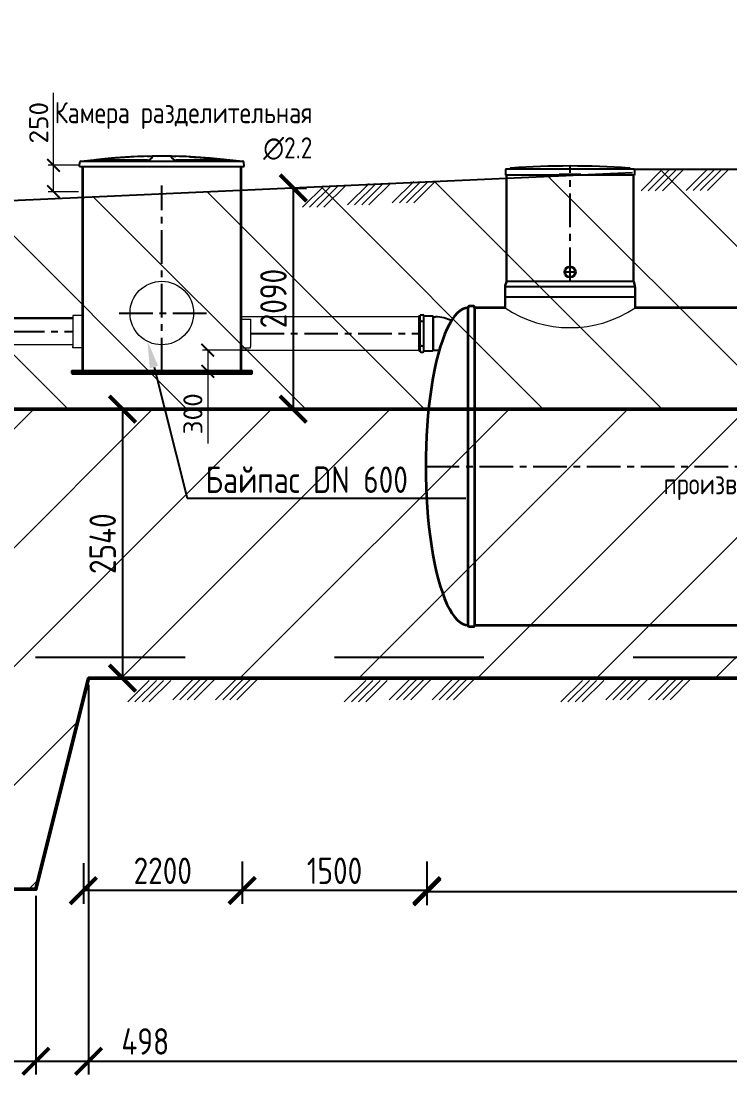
# Model space of a CAD drawing. Header units: millimetres. Extents: x 24859265 to 26550985, y 32092698 to 33532929.
# Drawn here: x 26146582 to 26153278, y 33018749 to 33028716 of the extents above; entities that cross this region are included whole.
import ezdxf
from ezdxf import colors
from ezdxf.entities.mleader import LeaderData, LeaderLine
from ezdxf.math import Vec2, Vec3

# ---------------------------------------------------------------- set-up
doc = ezdxf.new("R2010")
doc.units = ezdxf.units.MM
doc.linetypes.add('осевая', pattern=[50.8, 31.75, -6.35, 6.35, -6.35])
doc.linetypes.add('Штриховая', pattern=[2822.222233, 1411.111116, -1411.111116])
for name, color, linetype in [('Mitat', 1, 'Continuous'), ('Выноски', 7, 'Continuous'), ('Системный слой', 7, 'Continuous')]:
    doc.layers.add(name, color=color, linetype=linetype)
doc.layers.add('Труба профиль', color=7, linetype='Continuous', lineweight=50)
doc.styles.add('ARTEM Arial', font='simplex.shx')
doc.styles.add('ARTEM GOST', font='GOST_0.TTF')
doc.styles.add('GOST 2.304', font='GOST_0.TTF')
doc.styles.get("Standard").update_dxf_attribs({"font": 'arial.ttf'})
doc.dimstyles.new('ARTEM', dxfattribs={"dimtxt": 70, "dimasz": 50, "dimexe": 35, "dimexo": 15, "dimgap": 10, "dimtad": 1, "dimdec": 0, "dimtxsty": 'ARTEM Arial', "dimcen": 2.5, "dimclrd": 7, "dimclre": 7, "dimclrt": 7, "dimadec": 0, "dimazin": 0, "dimtfac": 1, "dimtdec": 0, "dimtmove": 0, "dimatfit": 3, "dimfxl": 1, "dimlwd": 15, "dimlwe": 15, "dimarcsym": 0})
doc.dimstyles.new('ISO-25', dxfattribs={"dimtxt": 2.5, "dimasz": 2.5, "dimexe": 1.25, "dimexo": 0.625, "dimtad": 1, "dimtxsty": 'Standard', "dimcen": 2.5, "dimadec": 0, "dimazin": 0, "dimtfac": 1, "dimtmove": 0, "dimatfit": 3, "dimfxl": 1, "dimarcsym": 0})

# ---------------------------------------------------------------- blocks, each defined once
blk = doc.blocks.new('_ArchTick')
at = {"color": 0, "linetype": 'ByBlock', "const_width": 0.15}
blk.add_lwpolyline([(-0.5, -0.5), (0.5, 0.5)], dxfattribs=at)
blk = doc.blocks.new('*D495')
at = {"color": 5, "lineweight": 15, "transparency": 16777216}
for p, q in [((26148735.5, 33025607.5), (26148295.3, 33025607.5)), ((26148345.3, 33025607.5), (26148345.3, 33025407.2)), ((26148646.1, 33025407.2), (26148295.3, 33025407.2)), ((26148345.3, 33025407.2), (26148345.3, 33024724.3))]:
    blk.add_line(p, q, dxfattribs=at)
at = {"color": 5, "lineweight": 15, "transparency": 16777216, "xscale": 120, "yscale": 120, "zscale": 120}
for p, rotation in [((26148345.3, 33025607.5), 90), ((26148345.3, 33025407.2), 270)]:
    blk.add_blockref('_ArchTick', p, dxfattribs=dict(at, rotation=rotation))
at = {"color": 7, "lineweight": 20, "transparency": 16777216, "insert": (26148205.3, 33025005.7), "char_height": 180, "attachment_point": 5, "rotation": 90, "style": 'ARTEM Arial'}
blk.add_mtext('300', dxfattribs=at)
blk = doc.blocks.new('*D496')
at = {"color": 5, "lineweight": 15, "transparency": 16777216}
for p, q in [((26146888.3, 33027354.4), (26146888.3, 33028037.3)), ((26147125, 33027354.4), (26146838.3, 33027354.4)), ((26146888.3, 33027104.4), (26146888.3, 33027354.4)), ((26147125, 33027104.4), (26146838.3, 33027104.4))]:
    blk.add_line(p, q, dxfattribs=at)
at = {"color": 5, "lineweight": 15, "transparency": 16777216, "xscale": 120, "yscale": 120, "zscale": 120}
for p, rotation in [((26146888.3, 33027354.4), 90), ((26146888.3, 33027104.4), 270)]:
    blk.add_blockref('_ArchTick', p, dxfattribs=dict(at, rotation=rotation))
at = {"color": 7, "lineweight": 20, "transparency": 16777216, "insert": (26146748.3, 33027755.9), "char_height": 180, "attachment_point": 5, "rotation": 90, "style": 'ARTEM Arial'}
blk.add_mtext('250', dxfattribs=at)
blk = doc.blocks.new('*D497')
at = {"color": 0, "lineweight": -2, "transparency": 16777216}
for p, q in [((26150416, 33020775.3), (26150416, 33020362.7)), ((26158416, 33020762.5), (26158416, 33020362.7)), ((26158416, 33020487.7), (26150416, 33020487.7))]:
    blk.add_line(p, q, dxfattribs=at)
at = {"color": 0, "lineweight": -2, "transparency": 16777216, "xscale": 250, "yscale": 250, "zscale": 250, "rotation": 180}
blk.add_blockref('_ArchTick', (26150416, 33020487.7), dxfattribs=at)
at = {"color": 0, "lineweight": -2, "transparency": 16777216, "xscale": 250, "yscale": 250, "zscale": 250}
blk.add_blockref('_ArchTick', (26158416, 33020487.7), dxfattribs=at)
at = {"color": 0, "transparency": 16777216, "insert": (26154416, 33020675.2), "char_height": 250, "attachment_point": 5, "style": 'GOST 2.304'}
blk.add_mtext('8000', dxfattribs=at)
blk = doc.blocks.new('*D503')
at = {"color": 0, "lineweight": -2, "transparency": 16777216}
for p, q in [((26148670.5, 33020760.3), (26148670.5, 33020375.4)), ((26150416, 33020775.3), (26150416, 33020375.4)), ((26150416, 33020500.4), (26148670.5, 33020500.4))]:
    blk.add_line(p, q, dxfattribs=at)
at = {"color": 0, "lineweight": -2, "transparency": 16777216, "xscale": 250, "yscale": 250, "zscale": 250, "rotation": 180}
blk.add_blockref('_ArchTick', (26148670.5, 33020500.4), dxfattribs=at)
at = {"color": 0, "lineweight": -2, "transparency": 16777216, "xscale": 250, "yscale": 250, "zscale": 250}
blk.add_blockref('_ArchTick', (26150416, 33020500.4), dxfattribs=at)
at = {"color": 0, "transparency": 16777216, "insert": (26149543.3, 33020687.9), "char_height": 250, "attachment_point": 5, "style": 'GOST 2.304'}
blk.add_mtext('1500', dxfattribs=at)
blk = doc.blocks.new('*D504')
at = {"color": 0, "lineweight": -2, "transparency": 16777216}
for p, q in [((26147170.5, 33020760.3), (26147170.5, 33020375.4)), ((26148670.5, 33020775.3), (26148670.5, 33020375.4)), ((26148670.5, 33020500.4), (26147170.5, 33020500.4))]:
    blk.add_line(p, q, dxfattribs=at)
at = {"color": 0, "lineweight": -2, "transparency": 16777216, "xscale": 250, "yscale": 250, "zscale": 250, "rotation": 180}
blk.add_blockref('_ArchTick', (26147170.5, 33020500.4), dxfattribs=at)
at = {"color": 0, "lineweight": -2, "transparency": 16777216, "xscale": 250, "yscale": 250, "zscale": 250}
blk.add_blockref('_ArchTick', (26148670.5, 33020500.4), dxfattribs=at)
at = {"color": 0, "transparency": 16777216, "insert": (26147920.5, 33020687.9), "char_height": 250, "attachment_point": 5, "style": 'GOST 2.304'}
blk.add_mtext('2200', dxfattribs=at)
blk = doc.blocks.new('*D508')
at = {"color": 0, "lineweight": -2, "transparency": 16777216}
for p, q in [((26147478, 33025049.5), (26147415.5, 33025049.5)), ((26147540.5, 33025049.5), (26147540.5, 33022507.5)), ((26147478, 33022507.5), (26147415.5, 33022507.5))]:
    blk.add_line(p, q, dxfattribs=at)
at = {"color": 0, "lineweight": -2, "transparency": 16777216, "xscale": 250, "yscale": 250, "zscale": 250}
for p, rotation in [((26147540.5, 33025049.5), 90), ((26147540.5, 33022507.5), 270)]:
    blk.add_blockref('_ArchTick', p, dxfattribs=dict(at, rotation=rotation))
at = {"color": 0, "transparency": 16777216, "insert": (26147353, 33023778.5), "char_height": 250, "attachment_point": 5, "rotation": 90, "style": 'GOST 2.304'}
blk.add_mtext('2540', dxfattribs=at)
blk = doc.blocks.new('*D511')
at = {"color": 0, "lineweight": -2, "transparency": 16777216}
for p, q in [((26142521.8, 33020450.2), (26142521.8, 33018762.6)), ((26146721.8, 33020450.2), (26146721.8, 33018762.6)), ((26142521.8, 33018887.6), (26146721.8, 33018887.6))]:
    blk.add_line(p, q, dxfattribs=at)
at = {"color": 0, "lineweight": -2, "transparency": 16777216, "xscale": 250, "yscale": 250, "zscale": 250, "rotation": 180}
blk.add_blockref('_ArchTick', (26142521.8, 33018887.6), dxfattribs=at)
at = {"color": 0, "lineweight": -2, "transparency": 16777216, "xscale": 250, "yscale": 250, "zscale": 250}
blk.add_blockref('_ArchTick', (26146721.8, 33018887.6), dxfattribs=at)
at = {"color": 0, "transparency": 16777216, "insert": (26144621.8, 33019075.1), "char_height": 250, "attachment_point": 5, "style": 'GOST 2.304'}
blk.add_mtext('4200', dxfattribs=at)
blk = doc.blocks.new('*D512')
at = {"color": 0, "lineweight": -2, "transparency": 16777216}
for p, q in [((26147219.5, 33022445), (26147219.5, 33018762.6)), ((26168331.8, 33022445), (26168331.8, 33018762.6)), ((26147219.5, 33018887.6), (26168331.8, 33018887.6))]:
    blk.add_line(p, q, dxfattribs=at)
at = {"color": 0, "lineweight": -2, "transparency": 16777216, "xscale": 250, "yscale": 250, "zscale": 250, "rotation": 180}
blk.add_blockref('_ArchTick', (26147219.5, 33018887.6), dxfattribs=at)
at = {"color": 0, "lineweight": -2, "transparency": 16777216, "xscale": 250, "yscale": 250, "zscale": 250}
blk.add_blockref('_ArchTick', (26168331.8, 33018887.6), dxfattribs=at)
at = {"color": 0, "transparency": 16777216, "insert": (26157775.6, 33019075.1), "char_height": 250, "attachment_point": 5, "style": 'GOST 2.304'}
blk.add_mtext('21112', dxfattribs=at)
blk = doc.blocks.new('*D513')
at = {"color": 0, "lineweight": -2, "transparency": 16777216}
for p, q in [((26147219.5, 33022445), (26147219.5, 33018762.6)), ((26146721.8, 33020450.2), (26146721.8, 33018762.6)), ((26146721.8, 33018887.6), (26147219.5, 33018887.6)), ((26147219.5, 33018887.6), (26148040.9, 33018887.6))]:
    blk.add_line(p, q, dxfattribs=at)
at = {"color": 0, "lineweight": -2, "transparency": 16777216, "xscale": 250, "yscale": 250, "zscale": 250, "rotation": 180}
blk.add_blockref('_ArchTick', (26146721.8, 33018887.6), dxfattribs=at)
at = {"color": 0, "lineweight": -2, "transparency": 16777216, "xscale": 250, "yscale": 250, "zscale": 250}
blk.add_blockref('_ArchTick', (26147219.5, 33018887.6), dxfattribs=at)
at = {"color": 0, "transparency": 16777216, "insert": (26147755.2, 33019075.1), "char_height": 250, "attachment_point": 5, "style": 'GOST 2.304'}
blk.add_mtext('498', dxfattribs=at)
blk = doc.blocks.new('*D545')
at = {"color": 0, "lineweight": -2, "transparency": 16777216}
for p, q in [((26149153.3, 33027139.3), (26149153.3, 33025049.5)), ((26149178.1, 33027139.3), (26149278.3, 33027139.3)), ((26149178.1, 33025049.5), (26149278.3, 33025049.5))]:
    blk.add_line(p, q, dxfattribs=at)
at = {"color": 0, "lineweight": -2, "transparency": 16777216, "xscale": 250, "yscale": 250, "zscale": 250}
for p, rotation in [((26149153.3, 33027139.3), 90), ((26149153.3, 33025049.5), 270)]:
    blk.add_blockref('_ArchTick', p, dxfattribs=dict(at, rotation=rotation))
at = {"color": 0, "transparency": 16777216, "insert": (26148965.8, 33026094.4), "char_height": 250, "attachment_point": 5, "rotation": 90, "style": 'GOST 2.304'}
blk.add_mtext('2090', dxfattribs=at)

msp = doc.modelspace()

# ---------------------------------------------------------------- hatches: boundary and pattern name
at = {"layer": 'Труба профиль', "lineweight": 9}
h = msp.add_hatch(dxfattribs=at)
h.set_pattern_fill('ANSI31', color=1, scale=250, angle=90)
h.set_pattern_definition([(135, (-60535.3, 21290.74), (-561.266008, -561.266008), [])])
edge = h.paths.add_edge_path()
edge.add_spline(control_points=[(26179752.5572, 33025307.9954), (26179752.5572, 33025307.9954), (26176345.244, 33027689.7545), (26170055.9833, 33028716.4982), (26167418.0139, 33027515.2035), (26167155.3326, 33027324.1403)], knot_values=[0, 0, 0, 0, 1010.236813984, 2020.473627967, 2984.688206104, 2984.688206104, 2984.688206104, 2984.688206104], degree=3, periodic=0)
edge.add_line((26167142.3967, 33027315.2303), (26152848.2648, 33027307.1792))
edge.add_line((26152848.2648, 33027307.1792), (26145085.1973, 33026958.0895))
edge.add_line((26145085.1973, 33026958.0895), (26144298.3665, 33026746.9256))
edge.add_line((26144298.3665, 33026746.9256), (26142896.8142, 33025049.5338))
edge.add_line((26142896.8142, 33025049.5338), (26180517.7754, 33025049.5338))
edge.add_line((26180517.7754, 33025049.5338), (26180517.7754, 33025307.9954))
edge.add_line((26180517.7754, 33025307.9954), (26179752.5572, 33025307.9954))
h = msp.add_hatch(dxfattribs=at)
h.set_pattern_fill('ANSI31', color=1, scale=250)
h.set_pattern_definition([(45, (-132126.2, 5417.06), (-561.266008, 561.266008), [])])
h.paths.add_polyline_path([(26180517.7754, 33023641.3543), (26180317.7754, 33023691.3543), (26180717.7754, 33023791.3543), (26180517.7754, 33023841.3543), (26180517.7754, 33025049.5338), (26141075.2067, 33025049.5338), (26141075.2068, 33023841.3543), (26141275.2068, 33023791.3543), (26140875.2068, 33023691.3543), (26141075.2068, 33023641.3543), (26141075.2068, 33022407.4895), (26142024.0537, 33022407.4895), (26142521.7826, 33020512.6816), (26146721.7826, 33020512.6816), (26147219.5115, 33022507.4895), (26168331.7528, 33022507.4895), (26168881.7549, 33022272.9899), (26176247.1956, 33022272.9899), (26177302.7409, 33023341.5781), (26180517.7754, 33023341.5781)])

# ---------------------------------------------------------------- linework, layer by layer
at = {"lineweight": 35}
for p, q in [((26147161.1107, 33027341.4733), (26147161.1107, 33025407.1676)), ((26148661.1107, 33025407.1676), (26148661.1107, 33027341.4733)), ((26147161.1107, 33025407.1676), (26148661.1107, 33025407.1676))]:
    msp.add_line(p, q, dxfattribs=at)
at = {"color": 1, "linetype": 'осевая', "lineweight": 25, "ltscale": 10}
for p, q in [((26151768.2303, 33026260.4219), (26151768.2303, 33027347.4649)), ((26147911.1107, 33025407.1676), (26147911.1107, 33027163.2941)), ((26151718.2303, 33026346.064), (26151818.2303, 33026346.064)), ((26151768.2303, 33026296.064), (26151768.2303, 33026396.064)), ((26147507.6434, 33025958.0895), (26148333.3597, 33025958.0895)), ((26144960.1973, 33025783.0895), (26147071.7545, 33025783.0895)), ((26148750.4668, 33025765.7895), (26150338.625, 33025765.7895)), ((26150404.3717, 33024507.4895), (26158404.3717, 33024507.4895))]:
    msp.add_line(p, q, dxfattribs=at)
at = {"lineweight": 30}
for p, q in [((26151168.2303, 33027260.4219), (26151168.2303, 33026260.4219)), ((26152368.2303, 33027260.4219), (26152368.2303, 33026260.4219)), ((26151155.5583, 33026216.5067), (26151166.9022, 33026253.6689)), ((26152380.9022, 33026216.5067), (26152369.5583, 33026253.6689)), ((26151154.2303, 33026203.9995), (26151154.2303, 33026007.4895)), ((26152382.2303, 33026203.9995), (26152382.2303, 33026007.4895)), ((26144835.1973, 33025908.0895), (26147071.7545, 33025908.0895))]:
    msp.add_line(p, q, dxfattribs=at)
at = {"color": 1}
msp.add_line((26152374.9703, 33027316.1763), (26153806.1621, 33027318.7838), dxfattribs=at)
at = {"lineweight": 20}
for p, q in [((26152438.914, 33027113.5515), (26152642.3942, 33027317.0317)), ((26152506.266, 33027113.5515), (26152709.7462, 33027317.0317)), ((26152573.6179, 33027113.5515), (26152777.0981, 33027317.0317)), ((26152640.97, 33027113.5515), (26152844.4502, 33027317.0317)), ((26152864.1314, 33027114.3262), (26153067.6116, 33027317.8064)), ((26152931.4834, 33027114.3262), (26153134.9636, 33027317.8064)), ((26152998.8353, 33027114.3262), (26153202.3155, 33027317.8064)), ((26153066.1874, 33027114.3262), (26153269.6676, 33027317.8064)), ((26149240.5311, 33026957.7531), (26149444.0113, 33027161.2334)), ((26149307.883, 33026957.7531), (26149511.3632, 33027161.2334)), ((26149375.235, 33026957.7531), (26149578.7152, 33027161.2334)), ((26149442.5871, 33026957.7531), (26149646.0673, 33027161.2334)), ((26149665.7115, 33026978.822), (26149869.1917, 33027182.3022)), ((26149733.0634, 33026978.822), (26149936.5437, 33027182.3022)), ((26149800.4154, 33026978.822), (26150003.8956, 33027182.3022)), ((26149867.7675, 33026978.822), (26150071.2477, 33027182.3022)), ((26150088.8507, 33026997.8498), (26150292.331, 33027201.33)), ((26150156.2027, 33026997.8498), (26150359.6829, 33027201.33)), ((26150223.5546, 33026997.8498), (26150427.0349, 33027201.33)), ((26150290.9067, 33026997.8498), (26150494.387, 33027201.33)), ((26147071.7545, 33025935.9469), (26147071.7545, 33025641.0395)), ((26147071.7545, 33025935.9469), (26147071.7545, 33025925.1395)), ((26147161.1107, 33025935.9469), (26147071.7545, 33025935.9469)), ((26148661.1107, 33025924.0895), (26150338.625, 33025924.0895)), ((26148661.1107, 33025901.3469), (26148750.4668, 33025901.3469)), ((26148750.4668, 33025901.3469), (26148750.4668, 33025890.5395)), ((26148750.4668, 33025890.5395), (26148750.4668, 33025641.0395)), ((26147071.7545, 33025658.0895), (26145085.1973, 33025658.0895)), ((26147071.7545, 33025630.232), (26147071.7545, 33025641.0395)), ((26147161.1107, 33025630.232), (26147071.7545, 33025630.232)), ((26148661.1107, 33025630.232), (26148750.4668, 33025630.232)), ((26148661.1107, 33025607.4895), (26150338.625, 33025607.4895)), ((26148750.4668, 33025630.232), (26148750.4668, 33025641.0395)), ((26147589.7982, 33022282.9404), (26147793.2784, 33022486.4206)), ((26147657.1502, 33022282.9404), (26147860.6304, 33022486.4206)), ((26147724.5021, 33022282.9404), (26147927.9823, 33022486.4206)), ((26147791.8542, 33022282.9404), (26147995.3344, 33022486.4206)), ((26148014.9786, 33022304.0092), (26148218.4589, 33022507.4895)), ((26148082.3306, 33022304.0092), (26148285.8108, 33022507.4895)), ((26148149.6825, 33022304.0092), (26148353.1628, 33022507.4895)), ((26148217.0346, 33022304.0092), (26148420.5149, 33022507.4895)), ((26148419.0902, 33022304.0092), (26148622.5704, 33022507.4895)), ((26148486.4421, 33022304.0092), (26148689.9223, 33022507.4895)), ((26148553.7941, 33022304.0092), (26148757.2743, 33022507.4895)), ((26148621.1462, 33022304.0092), (26148824.6264, 33022507.4895)), ((26149635.6267, 33022282.9404), (26149839.1069, 33022486.4206)), ((26149702.9786, 33022282.9404), (26149906.4588, 33022486.4206)), ((26149770.3306, 33022282.9404), (26149973.8108, 33022486.4206)), ((26149837.6827, 33022282.9404), (26150041.1629, 33022486.4206)), ((26150060.8071, 33022304.0092), (26150264.2873, 33022507.4895)), ((26150128.159, 33022304.0092), (26150331.6392, 33022507.4895)), ((26150195.511, 33022304.0092), (26150398.9912, 33022507.4895)), ((26150262.8631, 33022304.0092), (26150466.3433, 33022507.4895)), ((26150464.9186, 33022304.0092), (26150668.3988, 33022507.4895)), ((26150532.2705, 33022304.0092), (26150735.7508, 33022507.4895)), ((26150599.6225, 33022304.0092), (26150803.1027, 33022507.4895)), ((26150666.9746, 33022304.0092), (26150870.4548, 33022507.4895)), ((26151681.4551, 33022282.9404), (26151884.9353, 33022486.4206)), ((26151748.807, 33022282.9404), (26151952.2872, 33022486.4206)), ((26151816.159, 33022282.9404), (26152019.6392, 33022486.4206)), ((26151883.5111, 33022282.9404), (26152086.9913, 33022486.4206)), ((26152106.6355, 33022304.0092), (26152310.1157, 33022507.4895)), ((26152173.9874, 33022304.0092), (26152377.4677, 33022507.4895)), ((26152241.3394, 33022304.0092), (26152444.8196, 33022507.4895)), ((26152308.6915, 33022304.0092), (26152512.1717, 33022507.4895)), ((26152510.747, 33022304.0092), (26152714.2272, 33022507.4895)), ((26152578.099, 33022304.0092), (26152781.5792, 33022507.4895)), ((26152645.4509, 33022304.0092), (26152848.9311, 33022507.4895)), ((26152712.803, 33022304.0092), (26152916.2832, 33022507.4895))]:
    msp.add_line(p, q, dxfattribs=at)
at = {"lineweight": 25}
for p, q in [((26151167.8975, 33026260.4219), (26152368.5631, 33026260.4219)), ((26151154.5631, 33026209.7537), (26152381.8975, 33026209.7537)), ((26151154.2303, 33026110.9995), (26152382.2303, 33026110.9995))]:
    msp.add_line(p, q, dxfattribs=at)
at = {"color": 7, "lineweight": 25}
for p, q in [((26150338.625, 33025930.1895), (26150338.625, 33025599.7895)), ((26150338.625, 33025930.1895), (26150353.625, 33025930.1895)), ((26150338.625, 33025873.4895), (26150338.625, 33025658.0895)), ((26150338.625, 33025873.4895), (26150353.625, 33025873.4895)), ((26150353.625, 33025598.1895), (26150353.625, 33025931.7895)), ((26150353.625, 33025656.4895), (26150353.625, 33025873.4895)), ((26150362.325, 33025940.4895), (26150377.625, 33025940.4895)), ((26150362.325, 33025882.1895), (26150377.625, 33025882.1895)), ((26150386.325, 33025598.1895), (26150386.325, 33025931.7895)), ((26150386.325, 33025930.1895), (26150470.625, 33025930.1895)), ((26150386.325, 33025656.4895), (26150386.325, 33025873.4895)), ((26150475.0706, 33025922.4895), (26150470.625, 33025930.1895)), ((26150475.0706, 33025922.4895), (26150497.5706, 33025922.4895)), ((26150338.625, 33025658.0895), (26150353.625, 33025658.0895)), ((26150362.325, 33025647.7895), (26150377.625, 33025647.7895)), ((26150338.625, 33025599.7895), (26150353.625, 33025599.7895)), ((26150362.325, 33025589.4895), (26150377.625, 33025589.4895)), ((26150386.325, 33025599.7895), (26150470.625, 33025599.7895)), ((26150475.0706, 33025607.4895), (26150470.625, 33025599.7895)), ((26150475.0706, 33025607.4895), (26150533.1448, 33025607.4895))]:
    msp.add_line(p, q, dxfattribs=at)
at = {"color": 4, "linetype": 'Штриховая'}
msp.add_line((26141075.2068, 33022707.4895), (26180517.7754, 33022707.4895), dxfattribs=at)
at = {"color": 1}
msp.add_lwpolyline([(26144521.7826, 33026806.8844), (26145085.1973, 33026958.0895), (26152358.4135, 33027285.1515)], dxfattribs=at)
at = {"lineweight": 35}
for points in [[(26150816.6232, 33026022.4911, 0.414213562), (26150806.6232, 33026012.4911), (26150806.6232, 33026007.4895)], [(26150866.6232, 33026007.4911), (26150866.6232, 33026012.4911, 0.414213562), (26150856.6232, 33026022.4911), (26150816.6232, 33026022.4911)], [(26150816.6232, 33022992.4878, -0.414213562), (26150806.6232, 33023002.4878), (26150806.6232, 33023007.4895)], [(26150866.6232, 33023007.4878), (26150866.6232, 33023002.4878, -0.414213562), (26150856.6232, 33022992.4878), (26150816.6232, 33022992.4878)]]:
    msp.add_lwpolyline(points, format="xyb", dxfattribs=at)
for points in [[(26150806.6232, 33023007.4895), (26150806.6232, 33026007.4895)], [(26151154.2303, 33026007.4895), (26150866.6232, 33026007.4895)], [(26151154.2303, 33026007.4895), (26150866.6232, 33026007.4895)], [(26150866.6232, 33026007.4895), (26150866.6232, 33023007.4895)], [(26153792.6232, 33026007.4895), (26152382.2303, 33026007.4895)], [(26150866.6232, 33023007.4895), (26157946.6232, 33023007.4895)]]:
    msp.add_lwpolyline(points, dxfattribs=at)
msp.add_lwpolyline([(26147061.1107, 33025387.1676), (26148761.1107, 33025387.1676), (26148761.1107, 33025407.1676), (26147061.1107, 33025407.1676)], close=True, dxfattribs=at)
msp.add_circle((26151768.2303, 33026346.064), 50, dxfattribs=at)
at = {"lineweight": 20}
msp.add_circle((26147911.1107, 33025958.0895), 300, dxfattribs=at)
at = {"color": 7, "lineweight": 25}
for centre, radius, start, end in [((26151768.2303, 33019344.0465), 8003.4184, 86.01630263, 93.98369737), ((26151190.228, 33027333.6216), 14.8378, 270.00090244, 300.58038667), ((26151219.4276, 33027295.8681), 33.0566, 102.60850985, 130.91712828), ((26152317.0329, 33027295.8681), 33.0566, 49.08287172, 77.39149015), ((26152346.2326, 33027333.6216), 14.8378, 239.41961333, 269.99909756), ((26150362.325, 33025931.7895), 8.7, 90, 180), ((26150362.325, 33025873.4895), 8.7, 90, 180), ((26150377.625, 33025931.7895), 8.7, 0, 90), ((26150377.625, 33025873.4895), 8.7, 0, 90), ((26150497.5706, 33025607.4895), 315, 61.6369487, 90), ((26150362.325, 33025656.4895), 8.7, 180, 270), ((26150377.625, 33025656.4895), 8.7, 270, 0), ((26150362.325, 33025598.1895), 8.7, 180, 270), ((26150377.625, 33025598.1895), 8.7, 270, 0)]:
    msp.add_arc(centre, radius, start, end, dxfattribs=at)
at = {"lineweight": 30}
for centre, start, end in [((26151098.2303, 33026267.2397), 348.82142952, 0), ((26152438.2303, 33026267.2397), 180, 191.17857048), ((26151224.2303, 33026202.936), 168.82142952, 180), ((26152312.2303, 33026202.936), 0, 11.17857048)]:
    msp.add_arc(centre, 70, start, end, dxfattribs=at)
at = {"lineweight": 20}
msp.add_arc((26151768.2303, 33026917.831), 1098.0518, 236.00143224, 303.99856776, dxfattribs=at)
at = {"lineweight": 35}
msp.add_ellipse((26150806.6232, 33024507.4895), major_axis=(0, 1500), ratio=0.268167651, start_param=0, end_param=3.141592654, dxfattribs=at)
at = {"layer": 'Mitat', "color": 7, "lineweight": 25}
for p, q in [((26150470.625, 33025930.1895), (26150470.625, 33025599.7895)), ((26150475.0706, 33025922.4895), (26150475.0706, 33025607.4895))]:
    msp.add_line(p, q, dxfattribs=at)
at = {"layer": 'Системный слой', "color": 7, "lineweight": 25}
for p, q in [((26147824.8194, 33027439.1176), (26147823.0849, 33027434.3521)), ((26147999.1364, 33027434.3521), (26147997.4019, 33027439.1176)), ((26147133.7362, 33027341.4733), (26147137.312, 33027382.3449)), ((26147133.7362, 33027341.4733), (26147911.1107, 33027341.4733)), ((26147147.274, 33027391.4733), (26147911.1107, 33027391.4733)), ((26147776.1003, 33027401.4531), (26147269.2357, 33027401.4531)), ((26147911.1107, 33027391.4733), (26148674.9473, 33027391.4733)), ((26147911.1107, 33027341.4733), (26148688.4851, 33027341.4733)), ((26148552.9856, 33027401.4531), (26148046.121, 33027401.4531)), ((26148688.4851, 33027341.4733), (26148684.9093, 33027382.3449)), ((26151158.8828, 33027309.8812), (26151158.8828, 33027260.4219)), ((26152368.6751, 33027318.7839), (26151167.7854, 33027318.7839)), ((26151666.6143, 33027260.4219), (26151168.2303, 33027260.4219)), ((26151670.8889, 33027268.3354), (26151666.6143, 33027268.3354)), ((26151666.6143, 33027268.3354), (26151666.6143, 33027260.4219)), ((26151670.8889, 33027260.4219), (26151666.6143, 33027260.4219)), ((26151670.8889, 33027268.3354), (26151670.8889, 33027260.4219)), ((26151695.5819, 33027268.3354), (26151670.8889, 33027268.3354)), ((26151695.5819, 33027260.4219), (26151670.8889, 33027260.4219)), ((26151758.3384, 33027268.3354), (26151695.5819, 33027268.3354)), ((26151758.3384, 33027260.4219), (26151695.5819, 33027260.4219)), ((26151758.3384, 33027268.3354), (26151758.3384, 33027260.4219)), ((26151778.1221, 33027260.4219), (26151758.3384, 33027260.4219)), ((26151778.1221, 33027268.3354), (26151778.1221, 33027260.4219)), ((26151840.8787, 33027268.3354), (26151778.1221, 33027268.3354)), ((26151840.8787, 33027260.4219), (26151778.1221, 33027260.4219)), ((26151865.5717, 33027268.3354), (26151840.8787, 33027268.3354)), ((26151865.5717, 33027260.4219), (26151840.8787, 33027260.4219)), ((26151865.5717, 33027268.3354), (26151865.5717, 33027260.4219)), ((26151869.8462, 33027268.3354), (26151865.5717, 33027268.3354)), ((26151869.8462, 33027260.4219), (26151865.5717, 33027260.4219)), ((26151869.8462, 33027268.3354), (26151869.8462, 33027260.4219)), ((26152368.2303, 33027260.4219), (26151869.8462, 33027260.4219)), ((26152377.5778, 33027309.8812), (26152377.5778, 33027260.4219))]:
    msp.add_line(p, q, dxfattribs=at)
for centre, radius, start, end in [((26147911.1107, 33022043.5833), 5397.89, 82.19547593, 97.80452407), ((26147147.274, 33027381.4733), 10, 90, 174.9999999), ((26147776.1003, 33027451.4531), 50, 270, 340.00000001), ((26148046.121, 33027451.4531), 50, 199.99999999, 270), ((26148674.9473, 33027381.4733), 10, 5.0000001, 90), ((26151167.7854, 33027309.8812), 8.9027, 90, 180), ((26152368.6751, 33027309.8812), 8.9027, 0, 90)]:
    msp.add_arc(centre, radius, start, end, dxfattribs=at)
for start_param, end_param in [(-1.544362263, -1.518731112), (-1.622861542, -1.597230391)]:
    msp.add_ellipse((26147911.1107, 33022702.4566), major_axis=(-5042.411, 0), ratio=0.939692621, start_param=start_param, end_param=end_param, dxfattribs=at)
for points, knots in [([(26147777.8348, 33027439.1176), (26147780.3547, 33027439.1802), (26147783.7315, 33027439.2579), (26147788.324, 33027439.3516), (26147790.8124, 33027439.3981), (26147793.6724, 33027439.4476), (26147795.675, 33027439.4792), (26147798.0131, 33027439.5126), (26147799.901, 33027439.5373), (26147802.0811, 33027439.5621), (26147804.4993, 33027439.5855), (26147806.7759, 33027439.6021), (26147808.8946, 33027439.6122), (26147810.5708, 33027439.6166), (26147812.1089, 33027439.6171), (26147813.7327, 33027439.6136), (26147815.2614, 33027439.6054), (26147816.575, 33027439.5933), (26147817.7758, 33027439.5785), (26147818.9888, 33027439.5584), (26147820.3647, 33027439.5267), (26147821.4789, 33027439.4906), (26147822.3288, 33027439.4535), (26147822.9164, 33027439.4216), (26147823.4732, 33027439.3842), (26147824.033, 33027439.3347), (26147824.6639, 33027439.2486), (26147824.8391, 33027439.1719), (26147824.8194, 33027439.1176)], [0, 0, 0, 0, 2.951327276, 3.942480367, 5.436172827, 5.934313446, 7.422775838, 7.914553493, 8.891010777, 9.852012125, 10.796872495, 12.188090515, 13.093521956, 13.97038052, 14.812532152, 15.618804417, 16.773919248, 17.632460423, 18.235017138, 19.317058324, 20.408103306, 21.758176858, 22.619837977, 23.354994625, 24.082632961, 25.14830178, 26.460010825, 29, 29, 29, 29]), ([(26147997.4019, 33027439.1176), (26147997.3942, 33027439.1387), (26147997.4196, 33027439.1795), (26147997.5804, 33027439.2374), (26147997.8647, 33027439.2918), (26147998.2787, 33027439.343), (26147998.8252, 33027439.3905), (26147999.5037, 33027439.434), (26148000.3114, 33027439.4731), (26148001.2432, 33027439.5076), (26148002.2912, 33027439.5373), (26148003.4457, 33027439.5621), (26148004.6968, 33027439.5822), (26148006.0377, 33027439.5976), (26148007.4546, 33027439.6085), (26148008.9308, 33027439.6149), (26148010.6739, 33027439.6177), (26148012.6932, 33027439.6148), (26148014.8376, 33027439.6054), (26148016.6508, 33027439.5933), (26148018.4655, 33027439.5785), (26148020.7777, 33027439.5557), (26148023.0998, 33027439.5276), (26148025.6944, 33027439.4919), (26148028.059, 33027439.4558), (26148030.3693, 33027439.4164), (26148032.7446, 33027439.3733), (26148035.2864, 33027439.3241), (26148038.5186, 33027439.2557), (26148041.5176, 33027439.1875), (26148043.4413, 33027439.1411), (26148044.3865, 33027439.1176)], [0, 0, 0, 0, 1.1000986, 2.173880345, 3.256636995, 4.350323164, 5.448342696, 6.54820794, 7.644669376, 8.733300406, 9.810770512, 10.871185793, 11.913790339, 12.939454065, 13.951489768, 14.933691886, 15.884651136, 17.234542805, 18.509152274, 19.456508053, 20.121398222, 21.315374702, 22.923383836, 23.465806087, 24.959821216, 26.174068454, 26.573939819, 28.125278616, 29.527835655, 30.787060774, 32, 32, 32, 32]), ([(26147648.695, 33027434.3521), (26147628.999, 33027433.3876), (26147594.6046, 33027431.5123), (26147555.3384, 33027428.9877), (26147521.3642, 33027426.6133), (26147492.8343, 33027424.4613), (26147464.7632, 33027422.1514), (26147446.7624, 33027420.5981), (26147433.7948, 33027419.4456), (26147421.1252, 33027418.2874), (26147408.8548, 33027417.1352), (26147396.9909, 33027415.9921), (26147385.7418, 33027414.8818), (26147375.0145, 33027413.7987), (26147364.9236, 33027412.7579), (26147355.3753, 33027411.753), (26147346.4833, 33027410.7995), (26147338.0411, 33027409.878), (26147330.1068, 33027408.9971), (26147322.635, 33027408.1538), (26147315.8403, 33027407.3749), (26147309.6112, 33027406.6504), (26147304.058, 33027405.9953), (26147299.0728, 33027405.3994), (26147294.7653, 33027404.878), (26147290.9213, 33027404.4071), (26147287.5477, 33027403.9889), (26147284.5554, 33027403.6133), (26147282.0646, 33027403.297), (26147279.9634, 33027403.0269), (26147278.265, 33027402.8061), (26147276.8639, 33027402.6217), (26147275.771, 33027402.4763), (26147274.8616, 33027402.354), (26147274.0952, 33027402.2498), (26147273.4166, 33027402.1565), (26147272.8453, 33027402.0771), (26147272.3553, 33027402.0081), (26147271.9463, 33027401.9498), (26147271.4844, 33027401.8831), (26147271.0758, 33027401.823), (26147270.7088, 33027401.7677), (26147270.434, 33027401.7255), (26147270.2124, 33027401.6906), (26147270.0313, 33027401.6614), (26147269.8866, 33027401.6375), (26147269.7365, 33027401.6121), (26147269.5892, 33027401.5862), (26147269.463, 33027401.5629), (26147269.3457, 33027401.5399), (26147269.2312, 33027401.5152), (26147269.1361, 33027401.4901), (26147269.0927, 33027401.4691), (26147269.1212, 33027401.456), (26147269.1896, 33027401.4531), (26147269.2357, 33027401.4531)], [0, 0, 0, 0, 8.490569597, 14.815700933, 16.914484719, 23.134057695, 27.122201016, 29.041995694, 30.919925401, 32.735662746, 34.531341505, 36.241434265, 37.886113514, 39.420046362, 40.908475093, 42.281405694, 43.58375298, 44.790497889, 45.971300354, 47.05587036, 48.069933331, 48.966850054, 49.818162945, 50.550026806, 51.208870038, 51.768774944, 52.302287244, 52.756970142, 53.158516064, 53.47745784, 53.766929302, 53.991593484, 54.179653715, 54.326331165, 54.466501519, 54.587812603, 54.697136199, 54.788021687, 54.87259205, 54.942983918, 55.075867317, 55.141920754, 55.20350917, 55.281904279, 55.320079333, 55.359591368, 55.413309431, 55.466159177, 55.517729041, 55.566129921, 55.630229632, 55.714907934, 55.808301331, 55.904815891, 56, 56, 56, 56]), ([(26148173.5263, 33027434.3521), (26148192.9572, 33027433.4006), (26148231.7698, 33027431.2873), (26148284.9427, 33027427.8058), (26148332.3186, 33027424.2457), (26148368.8789, 33027421.2015), (26148395.2437, 33027418.8336), (26148411.9187, 33027417.2727), (26148423.8536, 33027416.1262), (26148435.184, 33027415.011), (26148446, 33027413.9217), (26148456.1865, 33027412.8736), (26148465.8346, 33027411.8604), (26148474.8301, 33027410.8977), (26148483.3771, 33027409.9664), (26148491.415, 33027409.0754), (26148498.9867, 33027408.222), (26148505.8753, 33027407.4333), (26148512.1925, 33027406.6993), (26148517.8256, 33027406.0354), (26148522.8827, 33027405.4314), (26148527.2514, 33027404.9029), (26148531.1487, 33027404.4257), (26148534.5667, 33027404.0022), (26148537.5958, 33027403.6222), (26148540.1132, 33027403.3026), (26148542.2338, 33027403.0301), (26148543.9445, 33027402.8076), (26148545.3531, 33027402.6223), (26148546.4492, 33027402.4765), (26148547.3597, 33027402.354), (26148548.1261, 33027402.2498), (26148548.8047, 33027402.1565), (26148549.376, 33027402.0771), (26148549.866, 33027402.0081), (26148550.275, 33027401.9498), (26148550.7369, 33027401.8831), (26148551.1455, 33027401.823), (26148551.5125, 33027401.7677), (26148551.7873, 33027401.7255), (26148552.0089, 33027401.6906), (26148552.19, 33027401.6614), (26148552.3347, 33027401.6375), (26148552.4848, 33027401.6121), (26148552.6321, 33027401.5862), (26148552.7583, 33027401.5629), (26148552.8756, 33027401.5399), (26148552.9901, 33027401.5152), (26148553.0852, 33027401.4901), (26148553.1286, 33027401.4691), (26148553.1001, 33027401.456), (26148553.0317, 33027401.4531), (26148552.9856, 33027401.4531)], [0, 0, 0, 0, 7.927186421, 15.823074498, 21.678007793, 27.26734092, 30.775327707, 32.482930664, 34.111200546, 35.678602726, 37.142706739, 38.564199147, 39.877202513, 41.123772365, 42.280108725, 43.411763879, 44.451646154, 45.424241949, 46.284915046, 47.101989427, 47.804450887, 48.436736004, 48.973773198, 49.485261725, 49.920608522, 50.304671477, 50.609046658, 50.885036295, 51.09868006, 51.277169692, 51.415989147, 51.548651034, 51.66346448, 51.766932548, 51.852949817, 51.932989873, 51.999610617, 52.12537467, 52.187889291, 52.246178188, 52.320373547, 52.356503549, 52.393898917, 52.444739284, 52.494757822, 52.543565021, 52.589372981, 52.650038761, 52.730180716, 52.818570901, 52.909915041, 53, 53, 53, 53])]:
    msp.add_open_spline(points, degree=3, knots=knots, dxfattribs=at)
at = {"layer": 'Труба профиль', "color": 1}
msp.add_line((26141075.2067, 33025049.5338), (26180517.7754, 33025049.5338), dxfattribs=at)
msp.add_lwpolyline([(26141075.2068, 33022407.4895), (26142024.0537, 33022407.4895), (26142521.7826, 33020512.6816), (26146721.7826, 33020512.6816), (26147219.5115, 33022507.4895), (26168331.7528, 33022507.4895), (26168881.7549, 33022272.9899), (26176247.1956, 33022272.9899), (26177302.7409, 33023341.5781), (26180517.7754, 33023341.5781)], dxfattribs=at)

# ---------------------------------------------------------------- texts
at = {"lineweight": 20, "char_height": 200, "style": 'ARTEM GOST'}
for s, insert, width, attachment_point in [('Камера разделительная\\P∅2.2', (26149334.0518, 33027951.7733), 3048.508414, 3), ('\\pi918.17;ОТБ-60 (3,0х8,0), \\P\\pi49.688;производительностью 56-60 л/с', (26152602.501, 33024777.9488), 3508.95414, 1)]:
    msp.add_mtext(s, dxfattribs=dict(at, insert=insert, width=width, attachment_point=attachment_point))

# ---------------------------------------------------------------- dimensions: what is measured, and where the dimension line sits
at = {"lineweight": 20}
dim = msp.add_linear_dim(base=(26146888.3031, 33027354.4303), p1=(26147139.9988, 33027104.4303), p2=(26147139.9988, 33027354.4303), angle=90, dimstyle='ARTEM', override={"dimtxt": 180, "dimasz": 120, "dimexe": 50, "dimgap": 50, "dimblk1": 'ArchTick', "dimblk2": 'ArchTick', "dimsah": 1, "dimclrd": 5, "dimclre": 5}, dxfattribs=at)
dim.commit()
dim.dimension.update_dxf_attribs({"geometry": '*D496', "text_midpoint": (26146748.3031, 33027755.8589)})
at = {"color": 1}
dim = msp.add_linear_dim(base=(26149153.26, 33025049.5338), p1=(26149115.6121, 33027139.3292), p2=(26149115.6121, 33025049.5338), angle=90, dimstyle='ISO-25', override={"dimscale": 100, "dimdec": 0, "dimtxsty": 'GOST 2.304', "dimblk1": 'ArchTick', "dimblk2": 'ArchTick', "dimsah": 1}, dxfattribs=at)
dim.commit()
dim.dimension.update_dxf_attribs({"geometry": '*D545', "text_midpoint": (26148965.76, 33026094.4315)})
at = {"lineweight": 20}
dim = msp.add_linear_dim(base=(26148345.2938, 33025407.1676), p1=(26148750.4668, 33025607.4895), p2=(26148661.1107, 33025407.1676), angle=90, text='300', dimstyle='ARTEM', override={"dimtxt": 180, "dimasz": 120, "dimexe": 50, "dimgap": 50, "dimblk1": 'ArchTick', "dimblk2": 'ArchTick', "dimsah": 1, "dimclrd": 5, "dimclre": 5}, dxfattribs=at)
dim.commit()
dim.dimension.update_dxf_attribs({"geometry": '*D495', "text_midpoint": (26148205.2938, 33025005.739)})
at = {"color": 1}
dim = msp.add_linear_dim(base=(26147540.452, 33022507.4895), p1=(26147540.452, 33025049.5338), p2=(26147540.452, 33022507.4895), angle=90, text='2540', dimstyle='ISO-25', override={"dimscale": 100, "dimdec": 0, "dimtxsty": 'GOST 2.304', "dimblk1": 'ArchTick', "dimblk2": 'ArchTick', "dimsah": 1}, dxfattribs=at)
dim.commit()
dim.dimension.update_dxf_attribs({"geometry": '*D508', "text_midpoint": (26147352.952, 33023778.5116)})
for base, p1, p2, picture, middle in [((26147219.5115, 33018887.6097), (26146721.7826, 33020512.6816), (26147219.5115, 33022507.4895), '*D513', (26147755.2258, 33019075.1097)), ((26168331.7528, 33018887.6097), (26147219.5115, 33022507.4895), (26168331.7528, 33022507.4895), '*D512', (26157775.6321, 33019075.1097)), ((26146721.7826, 33018887.6097), (26142521.7826, 33020512.6816), (26146721.7826, 33020512.6816), '*D511', (26144621.7826, 33019075.1097))]:
    dim = msp.add_linear_dim(base=base, p1=p1, p2=p2, dimstyle='ISO-25', override={"dimscale": 100, "dimdec": 0, "dimtxsty": 'GOST 2.304', "dimblk1": 'ArchTick', "dimblk2": 'ArchTick', "dimsah": 1}, dxfattribs=at)
    dim.commit()
    dim.dimension.update_dxf_attribs({"geometry": picture, "text_midpoint": middle})
for base, p1, p2, text, picture, middle in [((26147170.5015, 33020500.4464), (26148670.5015, 33020837.7662), (26147170.5015, 33020822.7662), '2200', '*D504', (26147920.5015, 33020687.9464)), ((26148670.5015, 33020500.4464), (26150416.0141, 33020837.7662), (26148670.5015, 33020822.7662), '1500', '*D503', (26149543.2578, 33020687.9464))]:
    dim = msp.add_linear_dim(base=base, p1=p1, p2=p2, angle=180, text=text, dimstyle='ISO-25', override={"dimscale": 100, "dimdec": 0, "dimlfac": 1, "dimtxsty": 'GOST 2.304', "dimblk1": 'ArchTick', "dimblk2": 'ArchTick', "dimsah": 1})
    dim.commit()
    dim.dimension.update_dxf_attribs({"geometry": picture, "text_midpoint": middle})
dim = msp.add_linear_dim(base=(26150416.0141, 33020487.6546), p1=(26158416.0141, 33020824.9744), p2=(26150416.0141, 33020837.7662), angle=180, dimstyle='ISO-25', override={"dimscale": 100, "dimdec": 0, "dimlfac": 1, "dimtxsty": 'GOST 2.304', "dimblk1": 'ArchTick', "dimblk2": 'ArchTick', "dimsah": 1})
dim.commit()
dim.dimension.update_dxf_attribs({"geometry": '*D497', "text_midpoint": (26154416.0141, 33020675.1546)})

# ---------------------------------------------------------------- leaders
at = {"layer": 'Выноски', "color": 0, "lineweight": -2}
ml = msp.add_multileader_mtext('Standard', dxfattribs=at)
ml.set_content('{\\C0;Байпас DN 600}', color=5, style='GOST 2.304')
ml.set_leader_properties(lineweight=-3)
ml.build(insert=Vec2(0, 0))
ml.multileader.update_dxf_attribs({"text_left_attachment_type": 6, "text_right_attachment_type": 6, "dogleg_length": 1, "arrow_head_size": 250, "scale": 100})
ctx = ml.context
ctx.base_point, ctx.scale, ctx.char_height, ctx.arrow_head_size, ctx.landing_gap_size, ctx.plane_origin = Vec3(26148172.2041, 33024208.2007), 100, 250, 250, 180, Vec3(26103566.8117, 33003856.3527)
ctx.left_attachment, ctx.right_attachment, ctx.text_align_type = 6, 6, 1
notes = []
notes.append((ctx, [(0, (1, 1, 0), (26148152.2345, 33024208.2007), (1, 0), 19.9696, [(1, [(26147776.582, 33025689.9439)], 0, [])])]))
ctx.mtext.insert, ctx.mtext.alignment, ctx.mtext.flow_direction = Vec3(26149280.8648, 33024508.2007), 2, 5
for ctx, leaders in notes:
    for number, flags, end, landing, length, lines in leaders:
        leader = LeaderData()
        leader.index, (leader.has_last_leader_line, leader.has_dogleg_vector, leader.attachment_direction) = number, flags
        leader.last_leader_point, leader.dogleg_vector, leader.dogleg_length = Vec3(end), Vec3(landing), length
        for number, points, colour, breaks in lines:
            line = LeaderLine()
            line.index, line.vertices, line.color, line.breaks = number, Vec3.list(points), colors.encode_raw_color(colour), breaks
            leader.lines.append(line)
        ctx.leaders.append(leader)

doc.saveas('drawing.dxf')
